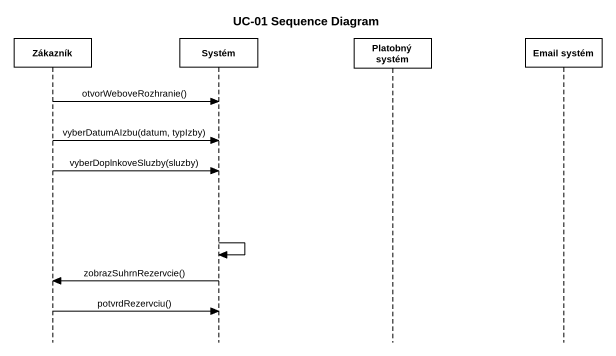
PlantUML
@startuml
title UC-01 Sequence Diagram
hide footbox
participant Zákazník
participant Systém
participant "Platobný systém" as Platobný_systém
participant "Email systém" as Email_systém

Zákazník -> Systém : otvorWeboveRozhranie()
Zákazník -> Systém : vyberDatumAIzbu(datum, typIzby)
Zákazník -> Systém : vyberDoplnkoveSluzby(sluzby)
Systém -> Systém
Systém -> Zákazník : zobrazSuhrnRezervcie()
Zákazník -> Systém : potvrdRezervciu()
@enduml
